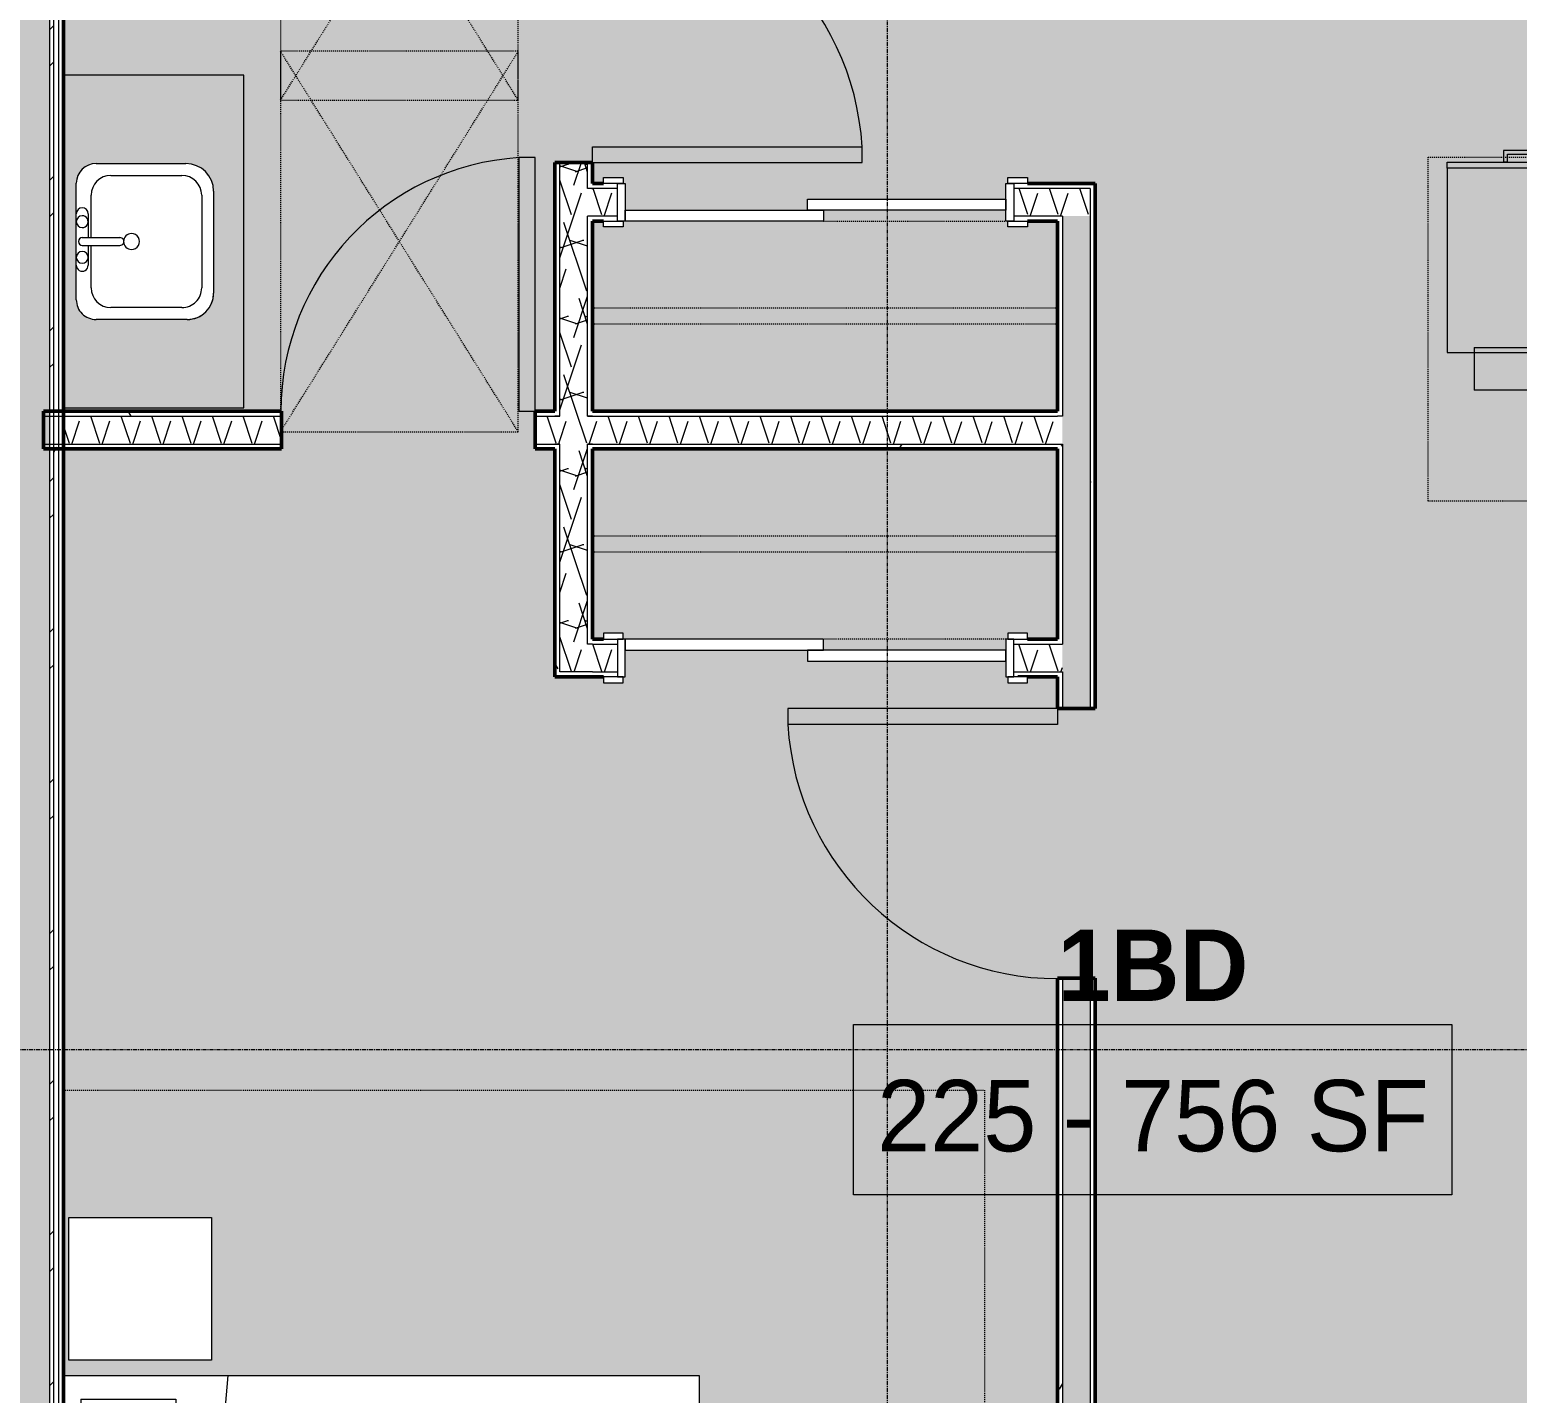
# Model space of a CAD drawing. Header units: inches. Extents: x -4218 to -1814, y 9706 to 12426.
# Drawn here: x -2935.5 to -2747.9, y 10123.9 to 10295.9 of the extents above; entities that cross this region are included whole.
import ezdxf

# ---------------------------------------------------------------- set-up
doc = ezdxf.new("R2010")
doc.units = ezdxf.units.IN
doc.header["$MEASUREMENT"] = 0
doc.linetypes.add('Dash', pattern=[0.25, 0.125, -0.125])
doc.linetypes.add('Grid Line 1_2_', pattern=[0.875, 0.5, -0.125, 0.125, -0.125])
for name, color, linetype, lineweight in [('0-1', 7, 'Continuous', 5), ('0-2', 10, 'Continuous', 13), ('A-AREA-IDEN', 2, 'Continuous', 9), ('A-AREA-PATT-3', 51, 'Continuous', 9), ('A-DOOR-1', 7, 'Continuous', 9), ('A-DOOR-2', 50, 'Continuous', 20), ('A-DOOR-FRAM-1', 50, 'Continuous', 20), ('A-GENM-HDLN-1', 7, 'Dash', 9), ('A-WALL', 113, 'Continuous', 13), ('A-WALL-1', 8, 'Continuous', 5), ('A-WALL-3', 250, 'Continuous', 50), ('A-WALL-4', 10, 'Continuous', 13), ('A-WALL-PATT-1', 7, 'Continuous', 9), ('A-WALL-PATT-2', 53, 'Continuous', 9), ('A-WALL-PATT-6', 111, 'Continuous', 9), ('I-FURN-1', 7, 'Continuous', 9), ('I-FURN-HDLN-1', 7, 'Dash', 9), ('I-WALL-3', 2, 'Continuous', 50), ('P-SANR-FIXT-2', 7, 'Continuous', 9), ('Q-CASE-1', 9, 'Continuous', 9), ('Q-CASE-3', 7, 'Continuous', 9), ('Q-CASE-HDLN-1', 7, 'Dash', 9), ('S-GRID-1', 1, 'Grid Line 1_2_', 9)]:
    doc.layers.add(name, color=color, linetype=linetype, lineweight=lineweight)
doc.styles.add('Century Gothic', font='ufonts.com_century-gothic.ttf', dxfattribs={"height": 9})
doc.styles.add('Century Gothic_B', font='GOTHICB.TTF', dxfattribs={"height": 9})
pattern_1 = [(0, (0, 0), (30.72, 7.68), [1.267, -21.773, 1.267, -21.773, -122.88]), (0, (0, 0), (30.72, 7.68), [-46.08, 1.267, -44.813, 1.267, -21.773, -53.76]), (0, (0, 0), (30.72, 7.68), [-115.2, 1.267, -14.093, 1.267, -37.133]), (120, (11.52, 3.84), (-22.011075, 22.7643004), [1.267, -21.773, 1.267, -21.773, -122.88]), (120, (11.52, 3.84), (-22.011075, 22.7643004), [-46.08, 1.267, -44.813, 1.267, -21.773, -53.76]), (120, (11.52, 3.84), (-22.011075, 22.7643004), [-115.2, 1.267, -14.093, 1.267, -37.133]), (240, (15.36, 19.2), (-8.708925, -30.4443004), [1.267, -21.773, 1.267, -21.773, -122.88]), (240, (15.36, 19.2), (-8.708925, -30.4443004), [-46.08, 1.267, -44.813, 1.267, -21.773, -53.76]), (240, (15.36, 19.2), (-8.708925, -30.4443004), [-115.2, 1.267, -14.093, 1.267, -37.133])]
pattern_2 = [(161.57, (0.48, 0.48), (-3.83995378, -1.544e-05), [0, -27.322, 3.034, 0]), (18.43, (-0.48, 0.48), (-3.83995378, 1.544e-05), [0, -27.322, 3.034, 0]), (108.43, (0.48, 0.48), (1.919622, -9.60052459), [9.106, -21.25]), (71.57, (-0.48, 0.48), (1.919622, 9.60052459), [9.106, -21.25])]

# ---------------------------------------------------------------- blocks, each defined once
blk = doc.blocks.new('OD_CW_Countertop - OD_CW_Countertop-V40-FLOOR PLAN - 2ND FLOOR')
at = {"layer": 'Q-CASE-HDLN-1'}
for p, q in [((0.74, 19.38), (114.79, 19.38)), ((0.74, -24), (0.74, 19.38)), ((115.16, -24), (0.74, -24))]:
    blk.add_line(p, q, dxfattribs=at)
blk = doc.blocks.new('SWING - SINGLE - FLUSH - 2-10 x 6-8 - PRIVACY-2632541-FLOOR PLAN - 2ND FLOOR')
at = {"layer": 'A-DOOR-1'}
blk.add_arc((17, 2.37), 34.07, 93.3657, 180, dxfattribs=at)
at = {"layer": 'A-DOOR-2'}
for p, q in [((15, 2.37), (15, 36.38)), ((17, 36.38), (15, 36.38)), ((17, 2.37), (17, 36.38)), ((17, 2.37), (15, 2.37))]:
    blk.add_line(p, q, dxfattribs=at)
blk = doc.blocks.new('SLIDING - FLUSH - 4-0 x 6-8-2636079-FLOOR PLAN - 2ND FLOOR')
at = {"layer": 'A-DOOR-1'}
for p, q in [((-24.25, 3), (-26.75, 3)), ((-26.75, 3), (-26.75, 2.25)), ((-26.75, 2.25), (-24.25, 2.25)), ((-24.25, 2.25), (-24.25, 3)), ((26.75, 3), (24.25, 3)), ((24.25, 3), (24.25, 2.25)), ((24.25, 2.25), (26.75, 2.25)), ((26.75, 2.25), (26.75, 3)), ((-24.25, -2.5), (-26.75, -2.5)), ((-26.75, -2.5), (-26.75, -3.25)), ((-26.75, -3.25), (-24.25, -3.25)), ((-24.25, -3.25), (-24.25, -2.5)), ((26.75, -2.5), (24.25, -2.5)), ((24.25, -2.5), (24.25, -3.25)), ((24.25, -3.25), (26.75, -3.25)), ((26.75, -3.25), (26.75, -2.5))]:
    blk.add_line(p, q, dxfattribs=at)
at = {"layer": 'A-DOOR-2'}
for p, q in [((1, 2.25), (-24, 2.25)), ((-24, 2.25), (-24, 0.88)), ((1, 0.88), (1, 2.25)), ((-24, 0.88), (1, 0.88)), ((24, 0.88), (-1, 0.88)), ((-1, 0.88), (-1, -0.5)), ((24, -0.5), (24, 0.88)), ((-1, -0.5), (24, -0.5))]:
    blk.add_line(p, q, dxfattribs=at)
at = {"layer": 'A-DOOR-FRAM-1'}
for p, q in [((-24, 2.25), (-25, 2.25)), ((-25, 2.25), (-25, -2.5)), ((-24, -2.5), (-24, 2.25)), ((24, 2.25), (24, -2.5)), ((25, 2.25), (24, 2.25)), ((25, -2.5), (25, 2.25)), ((-25, -2.5), (-24, -2.5)), ((24, -2.5), (25, -2.5))]:
    blk.add_line(p, q, dxfattribs=at)
blk = doc.blocks.new('OD_CW_Closet - OD_CW_Closet-V12-FLOOR PLAN - 2ND FLOOR')
at = {"layer": 'Q-CASE-HDLN-1'}
for p, q in [((0.74, -24), (0.74, 0)), ((0.74, 0), (59.38, 0)), ((59.38, 0), (59.38, -24)), ((0.74, -11), (59.38, -11)), ((0.74, -13), (59.38, -13)), ((4.5, -24), (0.74, -24)), ((30.25, -24), (7.25, -24)), ((59.38, -24), (58, -24))]:
    blk.add_line(p, q, dxfattribs=at)
blk = doc.blocks.new('OD_CW_Closet - OD_CW_Closet-V13-FLOOR PLAN - 2ND FLOOR')
at = {"layer": 'Q-CASE-HDLN-1'}
for p, q in [((0.74, -24), (0.74, 0)), ((0.74, 0), (4.5, 0)), ((7.25, 0), (30.25, 0)), ((58, 0), (59.38, 0)), ((59.38, 0), (59.38, -24)), ((0.74, -11), (59.38, -11)), ((0.74, -13), (59.38, -13)), ((59.38, -24), (0.74, -24))]:
    blk.add_line(p, q, dxfattribs=at)
blk = doc.blocks.new('SLIDING - FLUSH - 4-0 x 6-8-2636080-FLOOR PLAN - 2ND FLOOR')
at = {"layer": 'A-DOOR-1'}
for p, q in [((-26.75, 3.25), (-24.25, 3.25)), ((-26.75, 2.5), (-26.75, 3.25)), ((-24.25, 2.5), (-26.75, 2.5)), ((-24.25, 3.25), (-24.25, 2.5)), ((24.25, 3.25), (26.75, 3.25)), ((24.25, 2.5), (24.25, 3.25)), ((26.75, 2.5), (24.25, 2.5)), ((26.75, 3.25), (26.75, 2.5)), ((-26.75, -2.25), (-24.25, -2.25)), ((-26.75, -3), (-26.75, -2.25)), ((-24.25, -3), (-26.75, -3)), ((-24.25, -2.25), (-24.25, -3)), ((24.25, -2.25), (26.75, -2.25)), ((24.25, -3), (24.25, -2.25)), ((26.75, -3), (24.25, -3)), ((26.75, -2.25), (26.75, -3))]:
    blk.add_line(p, q, dxfattribs=at)
at = {"layer": 'A-DOOR-2'}
for p, q in [((-1, 0.5), (24, 0.5)), ((-1, -0.88), (-1, 0.5)), ((24, 0.5), (24, -0.88)), ((-24, -0.88), (1, -0.88)), ((-24, -2.25), (-24, -0.88)), ((24, -0.88), (-1, -0.88)), ((1, -0.88), (1, -2.25)), ((1, -2.25), (-24, -2.25))]:
    blk.add_line(p, q, dxfattribs=at)
at = {"layer": 'A-DOOR-FRAM-1'}
for p, q in [((-25, 2.5), (-24, 2.5)), ((-25, -2.25), (-25, 2.5)), ((-24, 2.5), (-24, -2.25)), ((24, 2.5), (25, 2.5)), ((24, -2.25), (24, 2.5)), ((25, 2.5), (25, -2.25)), ((-24, -2.25), (-25, -2.25)), ((25, -2.25), (24, -2.25))]:
    blk.add_line(p, q, dxfattribs=at)
blk = doc.blocks.new('Bed-Standard - King 78_ x 80_-V5-FLOOR PLAN - 2ND FLOOR')
at = {"layer": 'I-FURN-1'}
for p, q in [((-28.31, 41.8), (49.69, 41.8)), ((-28.31, -38.2), (-28.31, 41.8)), ((49.69, 41.8), (49.69, -38.2)), ((49.69, -24.2), (-28.31, -17.63)), ((-25.31, -24.2), (46.69, -24.2)), ((-25.31, -36.2), (-25.31, -24.2)), ((46.69, -36.2), (46.69, -24.2)), ((-25.31, -36.2), (46.69, -36.2)), ((49.69, -38.2), (-28.31, -38.2))]:
    blk.add_line(p, q, dxfattribs=at)
at = {"layer": 'I-FURN-HDLN-1'}
for p, q in [((-64.31, 77.8), (73.69, 77.8)), ((-64.31, -38.2), (-64.31, 77.8)), ((73.69, 77.8), (73.69, -38.2))]:
    blk.add_line(p, q, dxfattribs=at)
blk = doc.blocks.new('Table-Night Stand - 18_ x 18_ x 24_-V6-FLOOR PLAN - 2ND FLOOR')
at = {"layer": 'I-FURN-1'}
for p, q in [((0.15, 0), (18.15, 0)), ((0.15, -18), (0.15, 0)), ((18.15, 0), (18.15, -18)), ((18.15, -18), (0.15, -18))]:
    blk.add_line(p, q, dxfattribs=at)
blk = doc.blocks.new('SWING - SINGLE - FLUSH - 2-8 x 6-8 - PASSAGE-2632542-FLOOR PLAN - 2ND FLOOR')
at = {"layer": 'A-DOOR-1'}
blk.add_arc((16, 2.37), 32.07, 93.5759, 180, dxfattribs=at)
at = {"layer": 'A-DOOR-2'}
for p, q in [((14, 2.37), (14, 34.38)), ((16, 34.38), (14, 34.38)), ((16, 2.37), (16, 34.38)), ((16, 2.37), (14, 2.37))]:
    blk.add_line(p, q, dxfattribs=at)
blk = doc.blocks.new('Base Cabinet 3 Drawer 230 - Base Cabinet 3 Drawer 230 18_-2579417-FLOOR PLAN - 2ND FLOOR')
at = {"layer": 'Q-CASE-1'}
blk.add_hatch(color=256, dxfattribs=at).paths.add_polyline_path([(2.61, 24.92), (2.61, 25.5), (-1.14, 25.5), (-1.14, 24), (-0.64, 24), (-0.64, 25), (2.11, 25), (2.11, 24), (2.61, 24)], flags=0)
at = {"layer": 'Q-CASE-3'}
for p, q in [((2.61, 25.5), (-1.14, 25.5)), ((-1.14, 25.5), (-1.14, 24)), ((-0.64, 24), (-0.64, 25)), ((-0.64, 25), (2.11, 25)), ((2.11, 25), (2.11, 24)), ((2.61, 24), (2.61, 25.5)), ((-8.26, 24), (9.74, 24)), ((-8.26, 23.25), (-8.26, 24)), ((9.74, 23.25), (-8.26, 23.25)), ((-8.26, 23.25), (-8.26, 0)), ((-0.64, 24), (-1.14, 24)), ((2.11, 24), (2.61, 24)), ((9.74, 24), (9.74, 23.25)), ((9.74, 0), (9.74, 23.25)), ((-8.26, 0), (9.74, 0))]:
    blk.add_line(p, q, dxfattribs=at)
blk = doc.blocks.new('M_Sink Vanity-Square - 500 x 440mm-1372835-FLOOR PLAN - 2ND FLOOR')
at = {"layer": 'P-SANR-FIXT-2'}
for p, q in [((-5.72, 10.23), (7.14, 10.23)), ((-5.72, 10.23), (7.14, 10.23)), ((-5.22, 8.73), (6.46, 8.73)), ((-9.22, -4.59), (-9.22, 6.73)), ((-9.22, -4.59), (-9.22, 6.73)), ((-7.72, -2.72), (-7.72, 6.23)), ((8.96, 6.23), (8.96, -2.72)), ((10.46, 6.91), (10.46, -4.59)), ((10.46, 6.91), (10.46, -4.59)), ((0.12, -6.33), (0.12, -1.59)), ((1.12, -6.33), (1.12, -1.59)), ((0.12, -5.22), (-5.22, -5.22)), ((-2.88, -5.59), (0.12, -5.59)), ((6.46, -5.22), (1.12, -5.22)), ((1.12, -5.59), (3.62, -5.59)), ((7.96, -7.09), (-6.72, -7.09)), ((7.96, -7.09), (-6.72, -7.09)), ((3.62, -7.09), (-2.88, -7.09))]:
    blk.add_line(p, q, dxfattribs=at)
for centre, radius, start, end in [((-5.72, 6.73), 3.5, 90, 180), ((-5.72, 6.73), 3.5, 90, 180), ((7.14, 6.91), 3.32, 0, 90), ((7.14, 6.91), 3.32, 360, 90), ((-5.22, 6.23), 2.5, 90, 180), ((6.46, 6.23), 2.5, 360, 90), ((0.62, -0.13), 1, 360, 180), ((0.62, -0.13), 1, 180, 0), ((0.62, -1.59), 0.5, 360, 180), ((-5.22, -2.72), 2.5, 180, 270), ((6.46, -2.72), 2.5, 270, 360), ((-6.72, -4.59), 2.5, 180, 270), ((-6.72, -4.59), 2.5, 180, 270), ((-2.88, -6.34), 0.75, 90, 270), ((-1.88, -6.34), 0.75, 360, 180), ((2.62, -6.34), 0.75, 0, 180), ((3.62, -6.34), 0.75, 270, 90), ((7.96, -4.59), 2.5, 270, 0), ((7.96, -4.59), 2.5, 270, 0), ((-1.88, -6.34), 0.75, 180, 0), ((0.62, -6.33), 0.5, 180, 0), ((2.62, -6.34), 0.75, 180, 0)]:
    blk.add_arc(centre, radius, start, end, dxfattribs=at)
blk = doc.blocks.new('Bath Vanity - Bath Vanity 42_-2581288-FLOOR PLAN - 2ND FLOOR')
at = {"layer": 'Q-CASE-1'}
h = blk.add_hatch(color=256, dxfattribs=at)
h.paths.add_polyline_path([(-20.26, 24), (-20.26, 1.25), (21.74, 1.25), (21.74, 24), (8.42, 24)], flags=0)
h.paths.add_polyline_path([(7.26, 20.2), (8.12, 20.08), (8.92, 19.75), (9.61, 19.23), (10.14, 18.54), (10.47, 17.74), (10.58, 16.88), (10.58, 5.37), (10.5, 4.73), (10.25, 4.12), (9.85, 3.61), (9.33, 3.21), (8.73, 2.96), (8.08, 2.87), (-6.6, 2.87), (-7.25, 2.96), (-7.85, 3.21), (-8.46, 3.72), (-8.77, 4.12), (-9.02, 4.73), (-9.1, 5.37), (-9.1, 16.7), (-8.99, 17.6), (-8.64, 18.45), (-8.08, 19.17), (-7.35, 19.73), (-6.51, 20.08), (-5.6, 20.2)], flags=0)
at = {"layer": 'Q-CASE-3'}
for p, q in [((21.74, 24), (-20.26, 24)), ((-20.26, 24), (-20.26, 1.25)), ((21.74, 1.25), (21.74, 24))]:
    blk.add_line(p, q, dxfattribs=at)
blk = doc.blocks.new('ADA Clearances - 30_x48_-V195-FLOOR PLAN - 2ND FLOOR')
at = {"layer": 'A-GENM-HDLN-1'}
for p, q in [((-15, -24), (15, 24)), ((15, 24), (-2.13, 24)), ((15, -24), (15, 24)), ((-15, 22.35), (-15, 8.67)), ((15, -24), (-13.97, 22.35)), ((-15, 0.03), (-15, -24)), ((-15, -24), (15, -24))]:
    blk.add_line(p, q, dxfattribs=at)
blk = doc.blocks.new('ADA Clearances - 30_x48_-V207-FLOOR PLAN - 2ND FLOOR')
at = {"layer": 'A-GENM-HDLN-1'}
for p, q in [((15, -24), (-15, 24)), ((15, 24), (-15, 24)), ((-15, 24), (-15, -21.43)), ((-14.89, -23.82), (15, 24)), ((15, -24), (15, 24)), ((-14.89, -24), (15, -24))]:
    blk.add_line(p, q, dxfattribs=at)
blk = doc.blocks.new('CTR - 1st Phase - Unit Layouts_rvt-1-FLOOR PLAN - 2ND FLOOR')
at = {"layer": 'A-WALL-1'}
blk.add_hatch(color=256, dxfattribs=at).paths.add_polyline_path([(-2753.3, 10250.41), (-2644.7, 10250.41), (-2644.7, 10251.41), (-2645.07, 10251.41), (-2645.07, 10255.79), (-2753.3, 10255.79), (-2753.3, 10255.16)], flags=0)
at = {"layer": 'A-WALL-PATT-1'}
h = blk.add_hatch(dxfattribs=at)
h.set_pattern_fill('FP_1', color=256, style=0, pattern_type=2)
h.set_pattern_definition(pattern_1)
h.paths.add_polyline_path([(-2869.26, 10214.24), (-2868.64, 10214.24), (-2868.64, 10243.61), (-2869.26, 10243.61), (-2869.26, 10214.86)], flags=0)
h.paths.add_polyline_path([(-2868.64, 10247.11), (-2868.64, 10279.11), (-2869.26, 10279.11), (-2869.26, 10247.11)], flags=0)
h.paths.add_polyline_path([(-2869.26, 10313.11), (-2868.64, 10313.11), (-2868.64, 10373.41), (-2869.26, 10373.41), (-2869.26, 10329.57)], flags=0)
h = blk.add_hatch(dxfattribs=at)
h.set_pattern_fill('FP_1', color=256, style=0, pattern_type=2)
h.set_pattern_definition(pattern_1)
h.paths.add_polyline_path([(-2865.14, 10218.36), (-2864.51, 10218.36), (-2864.51, 10243.61), (-2865.14, 10243.61), (-2865.14, 10229.03)], flags=0)
h.paths.add_polyline_path([(-2864.51, 10247.11), (-2864.51, 10272.36), (-2865.14, 10272.36), (-2865.14, 10247.11)], flags=0)
h.paths.add_polyline_path([(-2865.14, 10275.86), (-2864.51, 10275.86), (-2864.51, 10279.11), (-2865.14, 10279.11)], flags=0)
h.paths.add_polyline_path([(-2865.14, 10313.11), (-2864.51, 10313.11), (-2864.51, 10332.66), (-2865.14, 10332.66), (-2865.14, 10329.57)], flags=0)
h.paths.add_polyline_path([(-2865.14, 10336.16), (-2864.51, 10336.16), (-2864.51, 10373.41), (-2865.14, 10373.41), (-2865.14, 10349.67)], flags=0)
h = blk.add_hatch(dxfattribs=at)
h.set_pattern_fill('FP_1', color=256, style=0, pattern_type=2)
h.set_pattern_definition(pattern_1)
h.paths.add_polyline_path([(-2801.12, 9988.44), (-2801.12, 10176.24), (-2801.75, 10176.24), (-2801.75, 9988.44)], flags=0)
h.paths.add_polyline_path([(-2801.12, 10210.24), (-2801.12, 10275.86), (-2801.75, 10275.86), (-2801.75, 10210.24)], flags=0)
h = blk.add_hatch(dxfattribs=at)
h.set_pattern_fill('FP_1', color=256, style=0, pattern_type=2)
h.set_pattern_definition(pattern_1)
h.paths.add_polyline_path([(-2805.25, 9988.44), (-2805.25, 10176.24), (-2805.87, 10176.24), (-2805.87, 9988.44)], flags=0)
h.paths.add_polyline_path([(-2805.87, 10210.24), (-2805.25, 10210.24), (-2805.25, 10214.86), (-2805.87, 10214.86), (-2805.87, 10214.24)], flags=0)
h.paths.add_polyline_path([(-2805.87, 10218.36), (-2805.25, 10218.36), (-2805.25, 10243.61), (-2805.87, 10243.61), (-2805.87, 10218.99)], flags=0)
h.paths.add_polyline_path([(-2805.87, 10247.11), (-2805.25, 10247.11), (-2805.25, 10271.74), (-2805.87, 10271.74), (-2805.87, 10247.74)], flags=0)
h = blk.add_hatch(dxfattribs=at)
h.set_pattern_fill('FP_1', color=256, style=0, pattern_type=2)
h.set_pattern_definition(pattern_1)
h.paths.add_polyline_path([(-2931.27, 10247.11), (-2903.77, 10247.11), (-2903.77, 10247.74), (-2931.27, 10247.74), (-2931.27, 10247.69)], flags=0)
h.paths.add_polyline_path([(-2864.51, 10247.11), (-2805.87, 10247.11), (-2805.87, 10247.74), (-2864.51, 10247.74)], flags=0)
h.paths.add_polyline_path([(-2869.26, 10247.11), (-2869.26, 10247.74), (-2871.77, 10247.74), (-2871.77, 10247.11)], flags=0)
h = blk.add_hatch(dxfattribs=at)
h.set_pattern_fill('FP_1', color=256, style=0, pattern_type=2)
h.set_pattern_definition(pattern_1)
h.paths.add_polyline_path([(-2903.77, 10242.99), (-2903.77, 10243.61), (-2931.27, 10243.61), (-2931.27, 10242.99), (-2908.52, 10242.99)], flags=0)
h.paths.add_polyline_path([(-2871.77, 10242.99), (-2869.26, 10242.99), (-2869.26, 10243.61), (-2871.77, 10243.61)], flags=0)
h.paths.add_polyline_path([(-2835.39, 10242.99), (-2805.87, 10242.99), (-2805.87, 10243.61), (-2864.51, 10243.61), (-2864.51, 10242.99), (-2837.39, 10242.99)], flags=0)
h = blk.add_hatch(dxfattribs=at)
h.set_pattern_fill('FP_1', color=256, style=0, pattern_type=2)
h.set_pattern_definition(pattern_1)
h.paths.add_polyline_path([(-2861.39, 10214.24), (-2861.39, 10214.86), (-2868.64, 10214.86), (-2868.62, 10214.24), (-2863.14, 10214.24)], flags=0)
h.paths.add_polyline_path([(-2811.39, 10214.24), (-2805.87, 10214.24), (-2805.87, 10214.86), (-2811.39, 10214.86)], flags=0)
at = {"layer": 'A-WALL-PATT-2'}
h = blk.add_hatch(dxfattribs=at)
h.set_pattern_fill('FP_2', color=256, style=0, pattern_type=2)
h.set_pattern_definition(pattern_2)
h.paths.add_polyline_path([(-2868.64, 10214.86), (-2865.14, 10214.86), (-2865.14, 10279.11), (-2868.64, 10279.11), (-2868.64, 10229.03)], flags=0)
h.paths.add_polyline_path([(-2868.64, 10313.11), (-2865.14, 10313.11), (-2865.14, 10374.04), (-2868.64, 10374.04), (-2868.64, 10329.57)], flags=0)
h = blk.add_hatch(dxfattribs=at)
h.set_pattern_fill('FP_2', color=256, style=0, pattern_type=2)
h.set_pattern_definition(pattern_2)
h.paths.add_polyline_path([(-2864.51, 10272.36), (-2861.39, 10272.36), (-2861.39, 10275.86), (-2865.14, 10275.86), (-2865.14, 10272.36)], flags=0)
h.paths.add_polyline_path([(-2811.39, 10272.36), (-2801.75, 10272.36), (-2801.75, 10275.86), (-2811.39, 10275.86)], flags=0)
h = blk.add_hatch(dxfattribs=at)
h.set_pattern_fill('FP_2', color=256, style=0, pattern_type=2)
h.set_pattern_definition(pattern_2)
h.paths.add_polyline_path([(-2801.75, 9988.44), (-2801.75, 10176.24), (-2805.25, 10176.24), (-2805.25, 9988.44)], flags=0)
h.paths.add_polyline_path([(-2801.75, 10210.24), (-2801.75, 10272.36), (-2805.25, 10272.36), (-2805.25, 10210.24)], flags=0)
h = blk.add_hatch(dxfattribs=at)
h.set_pattern_fill('FP_2', color=256, style=0, pattern_type=2)
h.set_pattern_definition(pattern_2)
h.paths.add_polyline_path([(-2908.52, 10243.61), (-2903.77, 10243.61), (-2903.77, 10247.11), (-2931.27, 10247.11), (-2931.27, 10243.61), (-2923.89, 10243.61)], flags=0)
h.paths.add_polyline_path([(-2864.51, 10243.61), (-2805.25, 10243.61), (-2805.25, 10247.11), (-2865.14, 10247.11), (-2865.14, 10243.61)], flags=0)
h.paths.add_polyline_path([(-2871.77, 10243.61), (-2868.64, 10243.61), (-2868.64, 10247.11), (-2871.77, 10247.11)], flags=0)
h = blk.add_hatch(dxfattribs=at)
h.set_pattern_fill('FP_2', color=256, style=0, pattern_type=2)
h.set_pattern_definition(pattern_2)
h.paths.add_polyline_path([(-2864.51, 10214.86), (-2861.39, 10214.86), (-2861.39, 10218.36), (-2865.14, 10218.36), (-2865.14, 10214.86)], flags=0)
h.paths.add_polyline_path([(-2805.25, 10214.86), (-2805.25, 10218.36), (-2811.39, 10218.36), (-2811.39, 10214.86), (-2805.87, 10214.86)], flags=0)
at = {"layer": 'A-WALL-3'}
for p, q in [((-2869.26, 10279.11), (-2869.26, 10247.74)), ((-2864.51, 10279.11), (-2869.26, 10279.11)), ((-2864.51, 10276.49), (-2864.51, 10279.11)), ((-2863.14, 10276.49), (-2864.51, 10276.49)), ((-2801.12, 10276.49), (-2809.64, 10276.49)), ((-2801.12, 10275.86), (-2801.12, 10276.49)), ((-2801.12, 10271.74), (-2801.12, 10275.86)), ((-2864.51, 10271.74), (-2863.14, 10271.74)), ((-2864.51, 10247.74), (-2864.51, 10271.74)), ((-2809.64, 10271.74), (-2805.87, 10271.74)), ((-2805.87, 10271.74), (-2805.87, 10247.74)), ((-2801.12, 10210.24), (-2801.12, 10271.74)), ((-2903.77, 10247.74), (-2933.77, 10247.74)), ((-2933.77, 10247.74), (-2933.77, 10242.99)), ((-2903.77, 10242.99), (-2903.77, 10247.74)), ((-2869.26, 10247.74), (-2871.77, 10247.74)), ((-2871.77, 10247.74), (-2871.77, 10242.99)), ((-2805.87, 10247.74), (-2864.51, 10247.74)), ((-2933.77, 10242.99), (-2903.77, 10242.99)), ((-2871.77, 10242.99), (-2869.26, 10242.99)), ((-2869.26, 10242.99), (-2869.26, 10214.24)), ((-2864.51, 10218.99), (-2864.51, 10242.99)), ((-2864.51, 10242.99), (-2805.87, 10242.99)), ((-2805.87, 10242.99), (-2805.87, 10218.99)), ((-2863.14, 10218.99), (-2864.51, 10218.99)), ((-2805.87, 10218.99), (-2809.64, 10218.99)), ((-2869.26, 10214.24), (-2868.64, 10214.24)), ((-2868.64, 10214.24), (-2864.51, 10214.24)), ((-2864.51, 10214.24), (-2863.14, 10214.24)), ((-2809.64, 10214.24), (-2805.87, 10214.24)), ((-2805.87, 10214.24), (-2805.87, 10210.24)), ((-2805.87, 10210.24), (-2801.12, 10210.24)), ((-2801.12, 10176.24), (-2805.87, 10176.24)), ((-2805.87, 10176.24), (-2805.87, 9988.44)), ((-2801.12, 9988.44), (-2801.12, 10176.24))]:
    blk.add_line(p, q, dxfattribs=at)
at = {"layer": 'A-WALL-4'}
for p, q in [((-2868.64, 10247.11), (-2868.64, 10279.11)), ((-2865.14, 10275.86), (-2865.14, 10279.11)), ((-2864.51, 10275.86), (-2865.14, 10275.86)), ((-2861.39, 10275.86), (-2864.51, 10275.86)), ((-2801.75, 10275.86), (-2811.39, 10275.86)), ((-2801.75, 10275.86), (-2801.75, 10272.36)), ((-2864.51, 10272.36), (-2865.14, 10272.36)), ((-2865.14, 10247.11), (-2865.14, 10272.36)), ((-2861.39, 10272.36), (-2864.51, 10272.36)), ((-2805.25, 10272.36), (-2811.39, 10272.36)), ((-2805.25, 10272.36), (-2805.25, 10271.74)), ((-2805.25, 10271.74), (-2805.25, 10247.11)), ((-2801.75, 10272.36), (-2801.75, 10271.74)), ((-2801.75, 10271.74), (-2801.75, 10210.24)), ((-2753.3, 10255.79), (-2645.07, 10255.79)), ((-2753.3, 10255.79), (-2753.3, 10250.41)), ((-2644.7, 10250.41), (-2753.3, 10250.41)), ((-2933.77, 10247.11), (-2903.77, 10247.11)), ((-2871.77, 10247.11), (-2869.26, 10247.11)), ((-2869.26, 10247.11), (-2868.64, 10247.11)), ((-2868.64, 10247.11), (-2869.26, 10247.11)), ((-2865.14, 10247.11), (-2864.51, 10247.11)), ((-2864.51, 10247.11), (-2865.14, 10247.11)), ((-2864.51, 10247.11), (-2805.87, 10247.11)), ((-2805.25, 10247.11), (-2805.87, 10247.11)), ((-2933.77, 10243.61), (-2903.77, 10243.61)), ((-2871.77, 10243.61), (-2869.26, 10243.61)), ((-2868.64, 10243.61), (-2869.26, 10243.61)), ((-2869.26, 10243.61), (-2868.64, 10243.61)), ((-2868.64, 10214.86), (-2868.64, 10243.61)), ((-2864.51, 10243.61), (-2865.14, 10243.61)), ((-2865.14, 10218.36), (-2865.14, 10243.61)), ((-2865.14, 10243.61), (-2864.51, 10243.61)), ((-2864.51, 10243.61), (-2805.87, 10243.61)), ((-2805.87, 10243.61), (-2805.25, 10243.61)), ((-2805.25, 10243.61), (-2805.25, 10218.36)), ((-2864.51, 10218.36), (-2865.14, 10218.36)), ((-2864.51, 10218.36), (-2861.39, 10218.36)), ((-2811.39, 10218.36), (-2805.87, 10218.36)), ((-2805.87, 10218.36), (-2805.25, 10218.36)), ((-2865.14, 10214.86), (-2868.64, 10214.86)), ((-2864.51, 10214.86), (-2865.14, 10214.86)), ((-2864.51, 10214.86), (-2861.39, 10214.86)), ((-2811.39, 10214.86), (-2805.87, 10214.86)), ((-2805.87, 10214.86), (-2805.25, 10214.86)), ((-2805.25, 10214.86), (-2805.25, 10210.24)), ((-2805.25, 10176.24), (-2805.25, 9988.44)), ((-2801.75, 10176.24), (-2801.75, 9988.44))]:
    blk.add_line(p, q, dxfattribs=at)
at = {"layer": '0-2'}
for name, p in [('ADA Clearances - 30_x48_-V195-FLOOR PLAN - 2ND FLOOR', (-2888.89, 10310.99)), ('ADA Clearances - 30_x48_-V207-FLOOR PLAN - 2ND FLOOR', (-2888.89, 10269.16)), ('Base Cabinet 3 Drawer 230 - Base Cabinet 3 Drawer 230 18_-2579417-FLOOR PLAN - 2ND FLOOR', (-2748.44, 10255.16)), ('SWING - SINGLE - FLUSH - 2-8 x 6-8 - PASSAGE-2632542-FLOOR PLAN - 2ND FLOOR', (-2887.77, 10245.36)), ('OD_CW_Countertop - OD_CW_Countertop-V40-FLOOR PLAN - 2ND FLOOR', (-2759.86, 10260.41)), ('SLIDING - FLUSH - 4-0 x 6-8-2636080-FLOOR PLAN - 2ND FLOOR', (-2836.39, 10273.99)), ('SLIDING - FLUSH - 4-0 x 6-8-2636079-FLOOR PLAN - 2ND FLOOR', (-2836.39, 10216.74))]:
    blk.add_blockref(name, p, dxfattribs=at)
for name, p, rotation in [('SWING - SINGLE - FLUSH - 2-10 x 6-8 - PRIVACY-2632541-FLOOR PLAN - 2ND FLOOR', (-2866.89, 10296.11), 270.000000000051), ('Bath Vanity - Bath Vanity 42_-2581288-FLOOR PLAN - 2ND FLOOR', (-2932.52, 10269.9), 269.9999999999692), ('M_Sink Vanity-Square - 500 x 440mm-1372835-FLOOR PLAN - 2ND FLOOR', (-2922.56, 10269.78), 269.9999999999577), ('OD_CW_Closet - OD_CW_Closet-V12-FLOOR PLAN - 2ND FLOOR', (-2805.14, 10247.74), 180), ('OD_CW_Closet - OD_CW_Closet-V13-FLOOR PLAN - 2ND FLOOR', (-2805.14, 10218.99), 180), ('SWING - SINGLE - FLUSH - 2-10 x 6-8 - PRIVACY-2632541-FLOOR PLAN - 2ND FLOOR', (-2803.5, 10193.24), 90.0000000000466), ('Bed-Standard - King 78_ x 80_-V5-FLOOR PLAN - 2ND FLOOR', (-2892.88, 10097.8), 270.0000000000005), ('Table-Night Stand - 18_ x 18_ x 24_-V6-FLOOR PLAN - 2ND FLOOR', (-2912.59, 10146.19), 270.0000000000005)]:
    blk.add_blockref(name, p, dxfattribs=dict(at, rotation=rotation))
blk = doc.blocks.new('CTR - 1st Phase - Shell_rvt-1-FLOOR PLAN - 2ND FLOOR')
at = {"layer": 'S-GRID-1'}
for p, q in [((-2827.32, 9836.18), (-2827.32, 12376.79)), ((-1814.21, 10167.19), (-4168.71, 10167.19))]:
    blk.add_line(p, q, dxfattribs=at)

msp = doc.modelspace()

# ---------------------------------------------------------------- hatches: boundary and pattern name
at = {"layer": 'A-AREA-PATT-3'}
h = msp.add_hatch(color=256, dxfattribs=at)
h.paths.add_polyline_path([(-2857.58079, 10332.0394), (-2855.58079, 10332.0394), (-2855.58079, 10308.0394), (-2857.58079, 10308.0394), (-2857.58079, 10329.56557)], flags=0)
h.paths.add_polyline_path([(-2923.88678, 9989.0644), (-2908.09796, 9989.0644), (-2908.09796, 9989.6894), (-2868.32374, 9989.6894), (-2868.32374, 10021.3394), (-2863.06124, 10021.3394), (-2863.06124, 10016.5894), (-2863.57374, 10016.5894), (-2863.57374, 9989.0644), (-2863.06124, 9989.0644), (-2863.06124, 10011.3769), (-2835.18624, 10011.3769), (-2835.18624, 9989.0644), (-2832.56124, 9989.0644), (-2832.56124, 10016.5894), (-2833.06124, 10016.5894), (-2833.06124, 10021.3394), (-2824.43624, 10021.3394), (-2824.43624, 10016.5894), (-2824.06124, 10016.5894), (-2824.06124, 9989.0644), (-2805.87374, 9989.0644), (-2805.87374, 10016.5894), (-2806.43624, 10016.5894), (-2806.43624, 10021.3394), (-2805.87374, 10021.3394), (-2805.87374, 10176.2394), (-2801.12374, 10176.2394), (-2801.12374, 9989.0644), (-2754.49796, 9989.0644), (-2754.49796, 9989.6894), (-2674.94952, 9989.6894), (-2674.94952, 9989.0644), (-2645.54874, 9989.0644), (-2645.54874, 10013.5894), (-2644.69874, 10013.5894), (-2644.69874, 10250.4144), (-2753.29874, 10250.4144), (-2753.29874, 10255.7894), (-2738.19874, 10255.7894), (-2738.1669, 10281.88403), (-2738.00189, 10282.0394), (-2737.10579, 10282.0394), (-2737.10579, 10282.2894), (-2733.37469, 10282.2894), (-2733.34116, 10282.5394), (-2731.40619, 10282.5394), (-2731.40619, 10282.2894), (-2722.0487, 10282.2894), (-2722.0487, 10282.5394), (-2721.45815, 10282.5394), (-2721.45815, 10282.2894), (-2720.8676, 10282.2894), (-2720.8676, 10282.5394), (-2720.27705, 10282.5394), (-2720.27705, 10282.2894), (-2719.6865, 10282.2894), (-2719.6865, 10282.5394), (-2719.09595, 10282.5394), (-2719.09595, 10282.2894), (-2718.50539, 10282.2894), (-2718.50539, 10282.5394), (-2717.91484, 10282.5394), (-2717.91484, 10282.2894), (-2715.29167, 10282.2894), (-2715.27059, 10282.0394), (-2714.34234, 10282.01734), (-2714.25639, 10281.98174), (-2714.19874, 10281.84255), (-2714.19874, 10255.7894), (-2713.69874, 10255.7894), (-2713.69874, 10280.21234), (-2680.69874, 10280.21234), (-2680.69874, 10255.7894), (-2645.07374, 10255.7894), (-2645.07374, 10305.4144), (-2669.07374, 10305.4144), (-2669.07374, 10335.4144), (-2645.07374, 10335.4144), (-2645.07374, 10336.1644), (-2657.32374, 10336.1644), (-2657.32374, 10346.6644), (-2645.07374, 10346.6644), (-2645.07374, 10347.4144), (-2657.69874, 10347.4144), (-2667.40064, 10357.1163), (-2668.46077, 10356.05617), (-2668.80616, 10356.40155), (-2667.74602, 10357.46168), (-2669.69874, 10359.4144), (-2669.69874, 10372.4144), (-2696.17374, 10372.4144), (-2696.17374, 10372.7894), (-2644.69874, 10372.7894), (-2644.69874, 10373.4144), (-2732.54874, 10373.4144), (-2732.54874, 10355.4144), (-2743.19874, 10355.4144), (-2743.19874, 10357.3519), (-2743.82374, 10357.3519), (-2743.82374, 10359.2894), (-2778.57374, 10359.2894), (-2778.57374, 10357.3519), (-2779.19874, 10357.3519), (-2779.19874, 10355.4144), (-2801.14874, 10355.4144), (-2801.14874, 10332.0394), (-2809.58079, 10332.0394), (-2809.58079, 10336.7894), (-2805.89874, 10336.7894), (-2805.89874, 10356.03955), (-2805.27374, 10356.03955), (-2805.27374, 10373.4144), (-2864.51285, 10373.4144), (-2864.51285, 10336.7894), (-2857.58079, 10336.7894), (-2857.58079, 10332.0394), (-2864.51285, 10332.0394), (-2864.51285, 10313.1144), (-2869.26285, 10313.1144), (-2869.26285, 10373.4144), (-2931.27374, 10373.4144), (-2931.27374, 10371.5394), (-2905.26285, 10371.5394), (-2905.26285, 10336.7894), (-2912.01285, 10336.7894), (-2912.01285, 10341.5394), (-2910.01285, 10341.5394), (-2910.01285, 10363.4144), (-2931.27374, 10363.4144), (-2931.27374, 10341.5394), (-2930.01285, 10341.5394), (-2930.01285, 10336.7894), (-2931.27374, 10336.7894), (-2931.27374, 10334.84147), (-2909.01285, 10334.84147), (-2909.01285, 10335.09147), (-2891.01285, 10335.09147), (-2891.01285, 10334.84147), (-2888.01285, 10334.82017), (-2888.01285, 10333.59147), (-2891.01285, 10333.59147), (-2891.01285, 10333.34147), (-2906.27887, 10333.34147), (-2906.27887, 10333.1644), (-2907.77887, 10333.1644), (-2907.77887, 10333.34147), (-2909.01285, 10333.34147), (-2909.01285, 10333.59147), (-2931.27374, 10333.59147), (-2931.27374, 10325.31769), (-2924.79752, 10325.31769), (-2923.8331, 10325.19072), (-2922.9344, 10324.81847), (-2922.16268, 10324.22631), (-2921.57051, 10323.45458), (-2921.19826, 10322.55589), (-2921.07129, 10321.51516), (-2921.07129, 10320.20313), (-2918.04752, 10320.55085), (-2917.04752, 10321.7426), (-2916.04752, 10322.30937), (-2915.04752, 10322.57732), (-2914.04371, 10322.75432), (-2913.04752, 10322.84147), (-2911.05513, 10322.66716), (-2909.04752, 10322.12922), (-2907.04752, 10321.40128), (-2905.04752, 10320.46867), (-2903.04752, 10319.08124), (-2902.04752, 10318.08124), (-2901.54752, 10317.21521), (-2901.04752, 10315.84147), (-2901.04752, 10314.84147), (-2901.54752, 10313.46773), (-2902.04752, 10312.60171), (-2903.04752, 10311.60171), (-2905.22376, 10310.13209), (-2907.04752, 10309.28166), (-2909.04752, 10308.55372), (-2911.05513, 10308.01578), (-2913.04752, 10307.84147), (-2914.53799, 10308.01578), (-2915.04752, 10308.10562), (-2916.04752, 10308.37357), (-2917.04752, 10308.94034), (-2918.04752, 10310.13209), (-2921.07129, 10310.47981), (-2921.07129, 10309.09147), (-2921.19826, 10308.12705), (-2921.57051, 10307.22836), (-2922.16268, 10306.45663), (-2922.9344, 10305.86447), (-2923.88678, 10305.48515), (-2924.79752, 10305.36525), (-2931.27374, 10305.36525), (-2931.27374, 10290.1644), (-2908.52374, 10290.1644), (-2908.52374, 10248.1644), (-2931.27374, 10248.1644), (-2931.27374, 10247.7394), (-2903.77374, 10247.7394), (-2903.77374, 10242.9894), (-2931.27374, 10242.9894), (-2931.27374, 9989.0644), (-2930.58624, 9989.0644)], flags=0)
h.paths.add_polyline_path([(-2706.14874, 10013.58637), (-2706.14874, 10048.58637), (-2700.14874, 10048.58637), (-2700.14874, 10049.58637), (-2664.14874, 10049.58637), (-2664.14874, 10048.58637), (-2658.14874, 10048.58637), (-2658.14874, 10013.58637), (-2676.57452, 10013.58637)], flags=0)
h.paths.add_polyline_path([(-2912.58624, 10026.1144), (-2930.58624, 10026.1144), (-2930.58624, 10044.1144), (-2912.58624, 10044.1144), (-2912.58624, 10027.94557)], flags=0)
h.paths.add_polyline_path([(-2912.79592, 10048.1144), (-2931.08624, 10048.1144), (-2931.08624, 10126.1144), (-2851.08624, 10126.1144), (-2851.08624, 10048.1144), (-2912.58624, 10048.1144)], flags=0)
h.paths.add_polyline_path([(-2737.97374, 10058.58637), (-2745.47374, 10058.58637), (-2745.47374, 10142.58637), (-2710.47374, 10142.58637), (-2710.47374, 10136.58637), (-2709.47374, 10136.58637), (-2709.47374, 10064.58637), (-2710.47374, 10064.58637), (-2710.47374, 10058.58637), (-2721.28328, 10058.58637)], flags=0)
h.paths.add_polyline_path([(-2661.19874, 10061.0761), (-2661.19874, 10079.0761), (-2657.19874, 10079.0761), (-2657.19874, 10115.0761), (-2661.19874, 10115.0761), (-2661.19874, 10133.0761), (-2645.07374, 10133.0761), (-2645.07374, 10061.0761), (-2658.14874, 10061.0761)], flags=0)
h.paths.add_polyline_path([(-2912.58624, 10128.04623), (-2930.58624, 10128.04623), (-2930.58624, 10146.04623), (-2912.58624, 10146.04623), (-2912.58624, 10137.65704)], flags=0)
h.paths.add_polyline_path([(-2700.14874, 10151.58637), (-2700.14874, 10152.58637), (-2706.14874, 10152.58637), (-2706.14874, 10187.58637), (-2658.14874, 10187.58637), (-2658.14874, 10152.58637), (-2664.14874, 10152.58637), (-2664.14874, 10151.58637)], flags=0)
h.paths.add_polyline_path([(-2805.87374, 10210.2394), (-2805.87374, 10214.2394), (-2809.63624, 10214.2394), (-2809.63624, 10213.4894), (-2812.13624, 10213.4894), (-2812.13624, 10214.2394), (-2812.38624, 10214.2394), (-2812.38624, 10216.2394), (-2837.38624, 10216.2394), (-2837.38624, 10217.6144), (-2860.38624, 10217.6144), (-2860.38624, 10214.2394), (-2860.63624, 10214.2394), (-2860.63624, 10213.4894), (-2863.13624, 10213.4894), (-2863.13624, 10214.2394), (-2869.26285, 10214.2394), (-2869.26285, 10242.9894), (-2871.77374, 10242.9894), (-2871.77374, 10247.7394), (-2869.26285, 10247.7394), (-2869.26285, 10279.1144), (-2864.51285, 10279.1144), (-2864.51285, 10276.4894), (-2863.13624, 10276.4894), (-2863.13624, 10277.2394), (-2860.63624, 10277.2394), (-2860.63624, 10276.4894), (-2860.38624, 10276.4894), (-2860.38624, 10273.1144), (-2837.38624, 10273.1144), (-2837.38624, 10274.4894), (-2812.38624, 10274.4894), (-2812.38624, 10276.4894), (-2812.13624, 10276.4894), (-2812.13624, 10277.2394), (-2809.63624, 10277.2394), (-2809.63624, 10276.4894), (-2801.12374, 10276.4894), (-2801.12374, 10210.2394), (-2805.24874, 10210.2394)], flags=0)
h.paths.add_polyline_path([(-2835.38624, 10217.6144), (-2812.38624, 10217.6144), (-2812.38624, 10218.9894), (-2812.13624, 10218.9894), (-2812.13624, 10219.7394), (-2809.63624, 10219.7394), (-2809.63624, 10218.9894), (-2805.87374, 10218.9894), (-2805.87374, 10242.9894), (-2864.51285, 10242.9894), (-2864.51285, 10218.9894), (-2863.13624, 10218.9894), (-2863.13624, 10219.7394), (-2860.63624, 10219.7394), (-2860.63624, 10218.9894), (-2835.38624, 10218.9894)], flags=0)
h.paths.add_polyline_path([(-2670.00756, 10228.19991), (-2686.50756, 10228.19991), (-2686.50756, 10249.33282), (-2685.50756, 10249.33282), (-2685.50756, 10248.33533), (-2671.00756, 10248.33533), (-2671.00756, 10249.33282), (-2670.00756, 10249.33282), (-2670.00756, 10228.50304)], flags=0)
h.paths.add_polyline_path([(-2700.12887, 10228.19991), (-2716.62887, 10228.19991), (-2716.62887, 10249.33282), (-2715.62887, 10249.33282), (-2715.62887, 10248.33533), (-2701.12887, 10248.33533), (-2701.12887, 10249.33282), (-2700.12887, 10249.33282), (-2700.12887, 10228.50304)], flags=0)
h.paths.add_polyline_path([(-2744.75019, 10228.19991), (-2745.75019, 10228.19991), (-2745.75019, 10249.33282), (-2744.75019, 10249.33282), (-2744.75019, 10248.33533), (-2730.25019, 10248.33533), (-2730.25019, 10249.33282), (-2729.25019, 10249.33282), (-2729.25019, 10228.19991), (-2730.25019, 10228.19991)], flags=0)
h.paths.add_polyline_path([(-2805.87374, 10247.7394), (-2805.87374, 10271.7394), (-2809.63624, 10271.7394), (-2809.63624, 10270.9894), (-2812.13624, 10270.9894), (-2812.13624, 10271.7394), (-2812.38624, 10271.7394), (-2812.38624, 10273.1144), (-2835.38624, 10273.1144), (-2835.38624, 10271.7394), (-2860.63624, 10271.7394), (-2860.63624, 10270.9894), (-2863.13624, 10270.9894), (-2863.13624, 10271.7394), (-2864.51285, 10271.7394), (-2864.51285, 10247.7394), (-2841.33239, 10247.7394)], flags=0)
h.paths.add_polyline_path([(-2659.57299, 10262.6644), (-2659.57299, 10263.15284), (-2658.07374, 10263.15284), (-2658.07374, 10262.6644), (-2659.07419, 10262.6644)], flags=0)
h.paths.add_polyline_path([(-2659.57299, 10266.6644), (-2659.57299, 10267.15284), (-2658.07374, 10267.15284), (-2658.07374, 10266.6644), (-2659.07419, 10266.6644)], flags=0)
h.paths.add_polyline_path([(-2745.82374, 10279.1644), (-2746.32311, 10279.1644), (-2746.32311, 10280.16502), (-2749.07436, 10280.16502), (-2749.07436, 10279.1644), (-2749.57374, 10279.1644), (-2749.57374, 10280.6644), (-2745.82374, 10280.6644), (-2745.82374, 10280.08831)], flags=0)
h.paths.add_polyline_path([(-2678.68718, 10279.7894), (-2678.68718, 10281.28865), (-2678.19874, 10281.28865), (-2678.19874, 10279.7894)], flags=0)
h.paths.add_polyline_path([(-2668.69468, 10289.30095), (-2670.19393, 10289.30095), (-2670.19393, 10289.7894), (-2668.69468, 10289.7894), (-2668.69468, 10289.34957)], flags=0)
h.paths.add_polyline_path([(-2659.57299, 10289.67595), (-2659.57299, 10290.1644), (-2658.07374, 10290.1644), (-2658.07374, 10289.67595), (-2659.07419, 10289.67595)], flags=0)
h.paths.add_polyline_path([(-2658.07374, 10293.67595), (-2659.57299, 10293.67595), (-2659.57299, 10294.1644), (-2658.07374, 10294.1644)], flags=0)
h.paths.add_polyline_path([(-2670.19874, 10296.5394), (-2670.19874, 10300.2894), (-2668.69874, 10300.2894), (-2668.69874, 10299.79002), (-2669.69936, 10299.79002), (-2669.69936, 10297.03877), (-2668.69874, 10297.03877), (-2668.69874, 10296.5394), (-2670.19393, 10296.5394)], flags=0)
h.paths.add_polyline_path([(-2811.58079, 10308.0394), (-2811.58079, 10332.0394), (-2809.58079, 10332.0394), (-2809.58079, 10308.0394)], flags=0)
h.paths.add_polyline_path([(-2743.19874, 10319.4144), (-2744.94874, 10319.4144), (-2744.94874, 10355.4144), (-2743.19874, 10355.4144), (-2743.19874, 10323.50219)], flags=0)
h.paths.add_polyline_path([(-2889.51285, 10333.1644), (-2889.51285, 10333.48999), (-2888.01285, 10333.48999), (-2888.01285, 10333.1644)], flags=0)
h.paths.add_polyline_path([(-2659.30504, 10337.4144), (-2659.57299, 10337.4144), (-2659.57299, 10337.90284), (-2658.07374, 10337.90284), (-2658.07374, 10337.4144), (-2659.18693, 10337.4144)], flags=0)
h.paths.add_polyline_path([(-2668.69874, 10338.80095), (-2670.19799, 10338.80095), (-2670.19799, 10339.2894), (-2668.69874, 10339.2894)], flags=0)
h.paths.add_polyline_path([(-2718.64092, 10340.7894), (-2731.92374, 10340.7894), (-2731.92374, 10370.7894), (-2696.17374, 10370.7894), (-2696.17374, 10340.7894), (-2711.42374, 10340.7894)], flags=0)
h.paths.add_polyline_path([(-2844.33079, 10346.0394), (-2844.33079, 10372.0394), (-2819.33079, 10372.0394), (-2819.33079, 10346.0394)], flags=0)
h.paths.add_polyline_path([(-2686.32374, 10347.2894), (-2690.07374, 10347.2894), (-2690.07374, 10348.7894), (-2689.57436, 10348.7894), (-2689.57436, 10347.78877), (-2686.82311, 10347.78877), (-2686.82311, 10348.7894), (-2686.32374, 10348.7894), (-2686.32374, 10347.78877)], flags=0)
h.paths.add_polyline_path([(-2678.69874, 10347.2942), (-2678.69874, 10348.79346), (-2678.21029, 10348.7894), (-2678.21029, 10347.2942)], flags=0)
h.paths.add_polyline_path([(-2680.18529, 10357.91514), (-2680.67374, 10357.91514), (-2680.67374, 10359.4144), (-2680.18529, 10359.4144), (-2680.18529, 10358.41395)], flags=0)
h.paths.add_polyline_path([(-2684.67374, 10357.91514), (-2684.67374, 10359.4144), (-2684.18529, 10359.4144), (-2684.18529, 10357.91514)], flags=0)
at = {"layer": 'A-WALL-PATT-6'}
h = msp.add_hatch(dxfattribs=at)
h.set_pattern_fill('FP_2', color=256, style=0, pattern_type=2)
h.set_pattern_definition(pattern_2)
h.paths.add_polyline_path([(-2933.02374, 9988.4394), (-2933.02374, 10374.0394), (-2938.52374, 10374.01224), (-2938.52374, 9988.4394)], flags=0)
h = msp.add_hatch(dxfattribs=at)
h.set_pattern_fill('FP_46', color=256, style=0, pattern_type=2)
h.set_pattern_definition([(45, (0, 0), (-9.503515, 9.503515), []), (45, (0, 14.4), (-9.503515, 9.503515), [])])
h.paths.add_polyline_path([(-2932.52374, 9988.4394), (-2932.52374, 10333.59147), (-2933.01285, 10333.61277), (-2933.01285, 10334.84147), (-2932.52374, 10334.84147), (-2932.52374, 10374.0394), (-2933.02374, 10374.0394), (-2933.02374, 9988.4394)], flags=0)
h = msp.add_hatch(dxfattribs=at)
h.set_pattern_fill('FP_1', color=256, style=0, pattern_type=2)
h.set_pattern_definition(pattern_1)
h.paths.add_polyline_path([(-2931.89874, 9988.4394), (-2931.89874, 10333.59147), (-2932.52374, 10333.59147), (-2932.52374, 9988.4394)], flags=0)
h.paths.add_polyline_path([(-2931.89874, 10334.84147), (-2931.89874, 10374.0394), (-2932.52374, 10374.0394), (-2932.52374, 10334.84147), (-2932.46111, 10334.84147)], flags=0)
h = msp.add_hatch(dxfattribs=at)
h.set_pattern_fill('FP_1', color=256, style=0, pattern_type=2)
h.set_pattern_definition(pattern_1)
h.paths.add_polyline_path([(-2931.27374, 9988.4394), (-2931.27374, 10333.59147), (-2931.89874, 10333.59147), (-2931.89874, 9988.4394)], flags=0)
h.paths.add_polyline_path([(-2931.27374, 10334.84147), (-2931.27374, 10373.4144), (-2931.89874, 10373.4144), (-2931.89874, 10334.84147)], flags=0)

# ---------------------------------------------------------------- linework, layer by layer
at = {"layer": 'A-AREA-IDEN', "flags": 128}
msp.add_lwpolyline([(-2831.61156, 10170.39172), (-2756.10604, 10170.39172), (-2756.10604, 10148.89566), (-2831.61156, 10148.89566)], close=True, dxfattribs=at)
at = {"layer": 'A-WALL'}
for p, q in [((-2933.02374, 10374.0394), (-2933.02374, 9988.4394)), ((-2932.52374, 10333.5917), (-2932.52374, 9988.4394)), ((-2931.89874, 10333.592), (-2931.89874, 9988.4394))]:
    msp.add_line(p, q, dxfattribs=at)
at = {"layer": 'I-WALL-3'}
msp.add_line((-2931.27374, 9988.4394), (-2931.27374, 10333.59229), dxfattribs=at)

# ---------------------------------------------------------------- block references
at = {"layer": '0-1'}
for name in ['CTR - 1st Phase - Shell_rvt-1-FLOOR PLAN - 2ND FLOOR', 'CTR - 1st Phase - Unit Layouts_rvt-1-FLOOR PLAN - 2ND FLOOR']:
    msp.add_blockref(name, (0, 0), dxfattribs=at)

# ---------------------------------------------------------------- texts
at = {"layer": 'A-AREA-IDEN', "char_height": 9, "attachment_point": 1}
for s, insert, width, style in [('1BD', (-2805.8588, 10182.35987), 28.785, 'Century Gothic_B'), ('225 - 756 SF', (-2828.61156, 10163.39172), 83.931, 'Century Gothic')]:
    msp.add_mtext(s, dxfattribs=dict(at, insert=insert, width=width, style=style))

doc.saveas('drawing.dxf')
